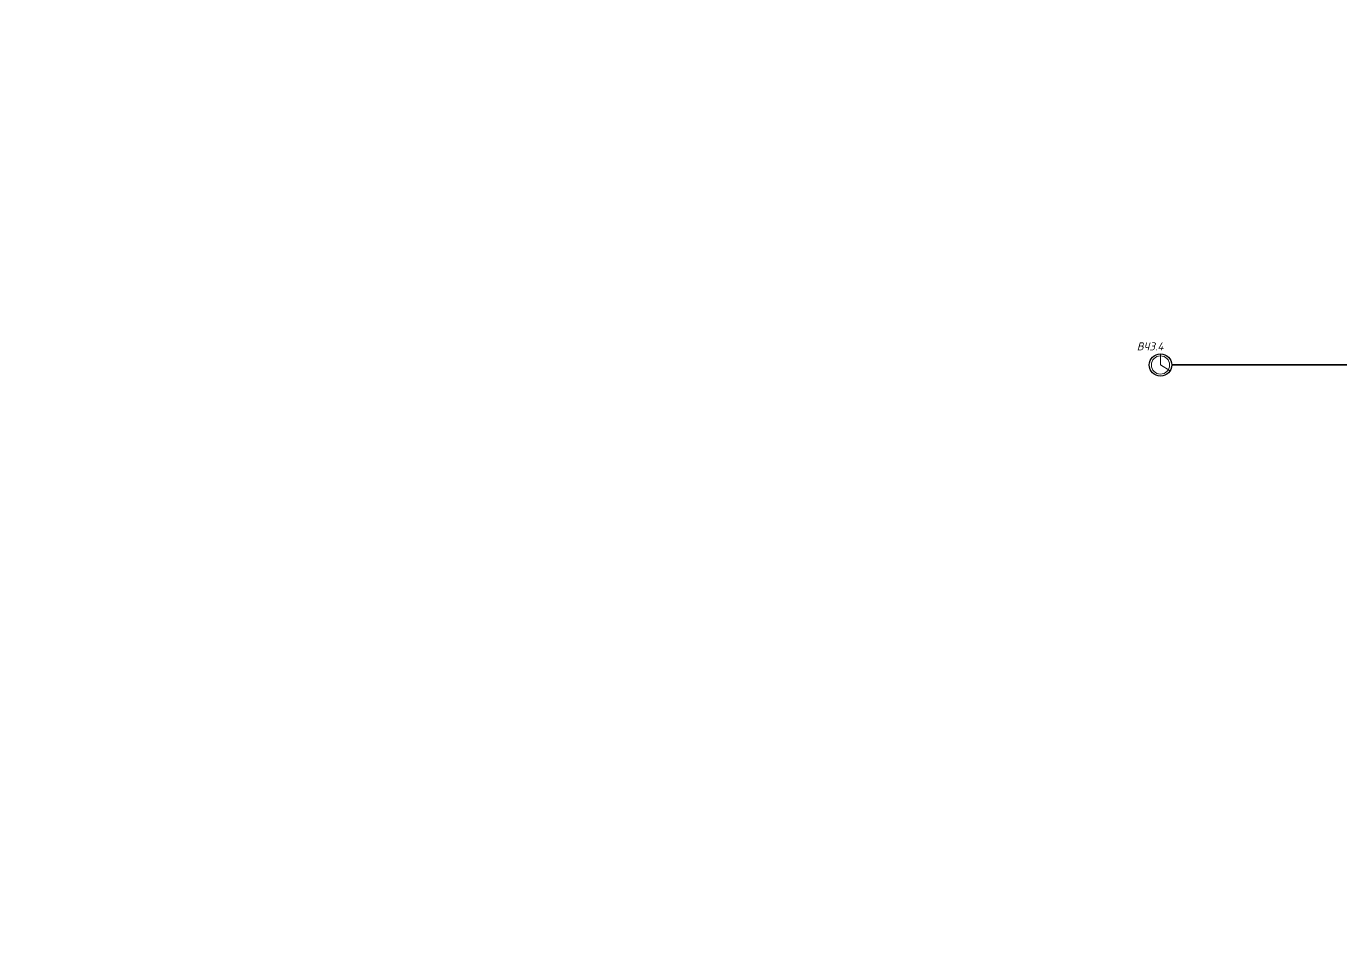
# Model space of a CAD drawing. Extents: x 69291107 to 70108111, y -33487476 to -33099794.
# Drawn here: x 69776991 to 69818057, y -33129329 to -33100834 of the extents above; entities that cross this region are included whole.
import ezdxf
from ezdxf import colors
from ezdxf.entities.mleader import LeaderData, LeaderLine
from ezdxf.enums import TextEntityAlignment as Align
from ezdxf.math import Vec2, Vec3

# ---------------------------------------------------------------- set-up
doc = ezdxf.new("R2010")
doc.units = 0
doc.header["$LTSCALE"] = 100
doc.set_wipeout_variables(frame=1)
doc.layers.add('СС. Текст', color=7, linetype='Continuous')
doc.layers.add('СС_ЭЧС_Кабель', color=180, linetype='Continuous', lineweight=30)
doc.layers.add('СС_ЭЧС_Оборудование', color=180, linetype='Continuous', lineweight=30)
doc.styles.add('ICOCPEUR', font='isocpeur.ttf')
doc.styles.add('ISOCPEUR', font='isocpeui.ttf', dxfattribs={"height": 250})

# ---------------------------------------------------------------- blocks, each defined once
blk = doc.blocks.new('ЧС1')
blk.add_wipeout([(35829, 16235), (35936, 16366), (36085, 16430), (36274, 16411), (36386, 16339), (36480, 16187), (36483, 15992), (36404, 15849), (36282, 15763), (36146, 15735), (35976, 15779), (35854, 15892), (35796, 16064), (35805, 16166)])
at = {"linetype": 'Continuous', "lineweight": 0}
for p, q in [((36146, 16435), (36146, 16085)), ((36146, 16085), (36446, 15906))]:
    blk.add_line(p, q, dxfattribs=at)
at = {"linetype": 'Continuous', "lineweight": 30}
blk.add_circle((36146, 16085), 350, dxfattribs=at)
at = {"lineweight": 0, "ltscale": 100}
blk.add_circle((36146, 16085), 285, dxfattribs=at)

msp = doc.modelspace()

# ---------------------------------------------------------------- texts
at = {"layer": 'СС_ЭЧС_Оборудование', "color": 0, "lineweight": 30, "ltscale": 50, "style": 'ISOCPEUR'}
msp.add_text('ВЧ3.4', height=250, dxfattribs=at).set_placement((69811686, -33111031), align=Align.BOTTOM_LEFT)

# ---------------------------------------------------------------- leaders
at = {"layer": 'СС. Текст', "lineweight": 0}
ml = msp.add_multileader_mtext('Standard', dxfattribs=at)
ml.set_content('{\\fISOCPEUR|b0|i1|c204|p34;\\C256;Датчик ГЛОНАСС СВР-07.011\\Pна отм.+6.100 }', color=7, style='ICOCPEUR')
ml.set_leader_properties(color=256)
ml.build(insert=Vec2(0, 0))
ml.multileader.update_dxf_attribs({"text_left_attachment_type": 6, "text_right_attachment_type": 6, "dogleg_length": 0.1, "arrow_head_size": 0, "scale": 100})
ctx = ml.context
ctx.base_point, ctx.scale, ctx.char_height, ctx.arrow_head_size, ctx.landing_gap_size, ctx.plane_origin = Vec3(69690283, -33128883), 100, 250, 0, 0, Vec3(69692018, -33131865)
ctx.left_attachment, ctx.right_attachment = 6, 6
notes = []
notes.append((ctx, [(0, (1, 1, 0), (69690273, -33128883), (1, 0), 10, [(0, [(69688188, -33128391)], 0, [])])]))
ctx.mtext.insert, ctx.mtext.width, ctx.mtext.flow_direction = Vec3(69690283, -33128583), 4178.28, 5
for ctx, leaders in notes:
    for number, flags, end, landing, length, lines in leaders:
        leader = LeaderData()
        leader.index, (leader.has_last_leader_line, leader.has_dogleg_vector, leader.attachment_direction) = number, flags
        leader.last_leader_point, leader.dogleg_vector, leader.dogleg_length = Vec3(end), Vec3(landing), length
        for number, points, colour, breaks in lines:
            line = LeaderLine()
            line.index, line.vertices, line.color, line.breaks = number, Vec3.list(points), colors.encode_raw_color(colour), breaks
            leader.lines.append(line)
        ctx.leaders.append(leader)

# ---------------------------------------------------------------- next in the draw order: block references
at = {"layer": 'СС_ЭЧС_Оборудование'}
msp.add_blockref('ЧС1', (69776280, -33127497), dxfattribs=at)

# ---------------------------------------------------------------- next in the draw order: linework, layer by layer
at = {"layer": 'СС_ЭЧС_Кабель'}
msp.add_lwpolyline([(69824316, -33127215), (69819661, -33127215), (69819661, -33111411), (69812776, -33111411), (69819661, -33111411), (69819661, -33107050), (69819483, -33107050), (69819661, -33107050), (69819661, -33101429), (69820602, -33101429), (69820602, -33100834), (69820602, -33101429), (69831710, -33101429), (69831710, -33101458)], dxfattribs=at)

doc.saveas('drawing.dxf')
